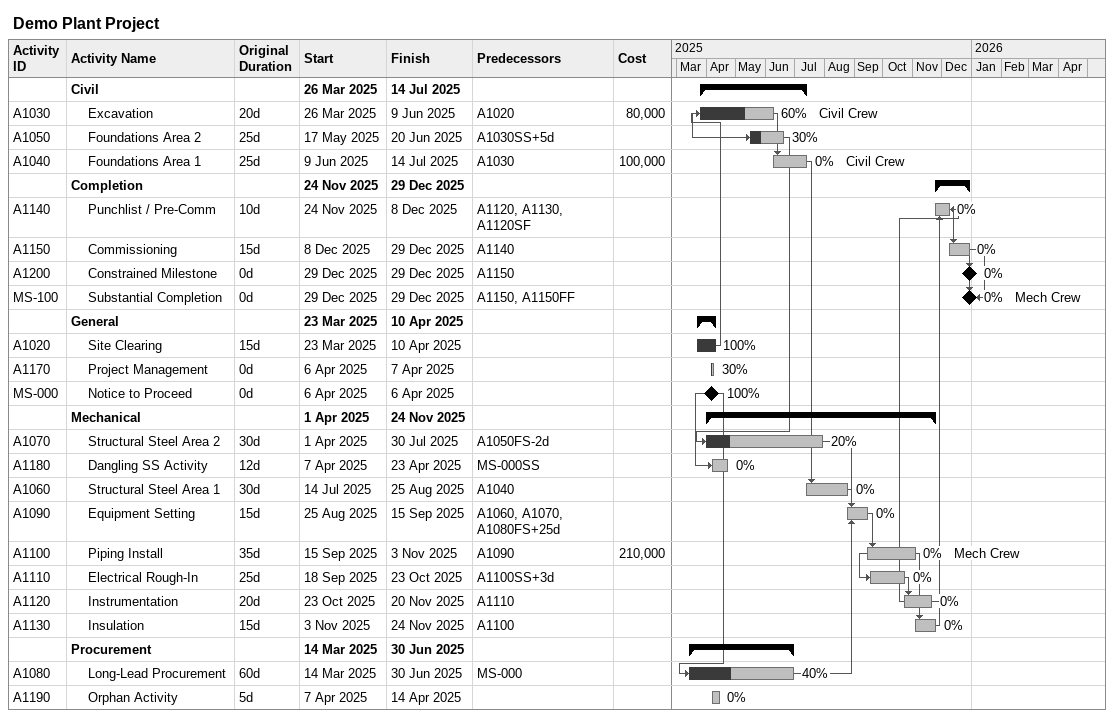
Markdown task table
Demo Plant Project

| ID | Level | Task | Original duration | Start | Finish | Predecessors | Resources | % complete | Cost |
|---|---|---|---|---|---|---|---|---|---|
|  | 1 | **Civil** |  | 2025-03-26 | 2025-07-14 |  |  |  |  |
| A1030 | 2 | Excavation | 20d | 2025-03-26 | 2025-06-09 | A1020 | Civil Crew | 60 | 80000 |
| A1050 | 2 | Foundations Area 2 | 25d | 2025-05-17 | 2025-06-20 | A1030SS+5d |  | 30 |  |
| A1040 | 2 | Foundations Area 1 | 25d | 2025-06-09 | 2025-07-14 | A1030 | Civil Crew | 0 | 100000 |
|  | 1 | **Completion** |  | 2025-11-24 | 2025-12-29 |  |  |  |  |
| A1140 | 2 | Punchlist / Pre-Comm | 10d | 2025-11-24 | 2025-12-08 | A1120, A1130, A1120SF |  | 0 |  |
| A1150 | 2 | Commissioning | 15d | 2025-12-08 | 2025-12-29 | A1140 |  | 0 |  |
| A1200 | 2 | Constrained Milestone | 0d | 2025-12-29 | 2025-12-29 | A1150 |  | 0 |  |
| MS-100 | 2 | Substantial Completion | 0d | 2025-12-29 | 2025-12-29 | A1150, A1150FF | Mech Crew | 0 |  |
|  | 1 | **General** |  | 2025-03-23 | 2025-04-10 |  |  |  |  |
| A1020 | 2 | Site Clearing | 15d | 2025-03-23 | 2025-04-10 |  |  | 100 |  |
| A1170 | 2 | Project Management | 0d | 2025-04-06 | 2025-04-07 |  |  | 30 |  |
| MS-000 | 2 | Notice to Proceed | 0d | 2025-04-06 | 2025-04-06 |  |  | 100 |  |
|  | 1 | **Mechanical** |  | 2025-04-01 | 2025-11-24 |  |  |  |  |
| A1070 | 2 | Structural Steel Area 2 | 30d | 2025-04-01 | 2025-07-30 | A1050FS-2d |  | 20 |  |
| A1180 | 2 | Dangling SS Activity | 12d | 2025-04-07 | 2025-04-23 | MS-000SS |  | 0 |  |
| A1060 | 2 | Structural Steel Area 1 | 30d | 2025-07-14 | 2025-08-25 | A1040 |  | 0 |  |
| A1090 | 2 | Equipment Setting | 15d | 2025-08-25 | 2025-09-15 | A1060, A1070, A1080FS+25d |  | 0 |  |
| A1100 | 2 | Piping Install | 35d | 2025-09-15 | 2025-11-03 | A1090 | Mech Crew | 0 | 210000 |
| A1110 | 2 | Electrical Rough-In | 25d | 2025-09-18 | 2025-10-23 | A1100SS+3d |  | 0 |  |
| A1120 | 2 | Instrumentation | 20d | 2025-10-23 | 2025-11-20 | A1110 |  | 0 |  |
| A1130 | 2 | Insulation | 15d | 2025-11-03 | 2025-11-24 | A1100 |  | 0 |  |
|  | 1 | **Procurement** |  | 2025-03-14 | 2025-06-30 |  |  |  |  |
| A1080 | 2 | Long-Lead Procurement | 60d | 2025-03-14 | 2025-06-30 | MS-000 |  | 40 |  |
| A1190 | 2 | Orphan Activity | 5d | 2025-04-07 | 2025-04-14 |  |  | 0 |  |
